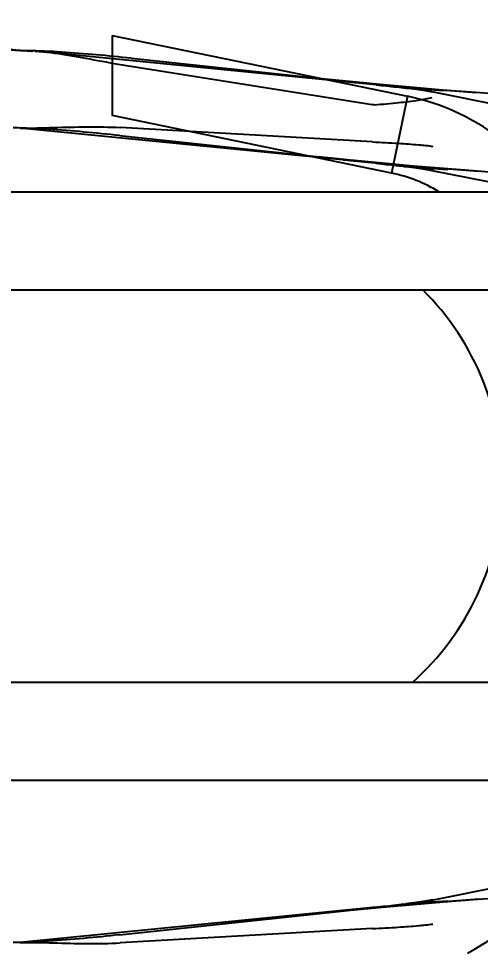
# Model space of a CAD drawing. Header units: millimetres. Extents: x 395 to 3386, y 0 to 2798.
# Drawn here: x 1308.51 to 1317.92, y 1247.86 to 1267.05 of the extents above; entities that cross this region are included whole.
import ezdxf

# ---------------------------------------------------------------- set-up
doc = ezdxf.new("R2010")
doc.units = ezdxf.units.MM
doc.header["$LTSCALE"] = 217.8
doc.header["$PDMODE"] = 3
doc.header["$PDSIZE"] = 8
doc.layers.get('0').update_dxf_attribs({"linetype": 'CONTINUOUS'})
doc.layers.get('Defpoints').update_dxf_attribs({"linetype": 'CONTINUOUS'})
doc.layers.add('MIXEDCOLOR', color=7, linetype='CONTINUOUS')
doc.styles.get("Standard").update_dxf_attribs({"font": 'taile.ttf'})
doc.dimstyles.new('DIMSTYLE_4', dxfattribs={"dimtxt": 23.333333, "dimasz": 23.333333, "dimexe": 1.5, "dimexo": 1, "dimgap": 0.875, "dimtad": 1, "dimdec": 0, "dimdsep": 46, "dimtxsty": 'Standard', "dimblk": '_FILLED', "dimblk1": '_FILLED', "dimblk2": '_FILLED', "dimcen": 0.09, "dimazin": 2, "dimtp": 0.01, "dimtm": 0.01, "dimtfac": 1, "dimtdec": 0, "dimtofl": 0, "dimtmove": 0, "dimatfit": 3, "dimldrblk": '_FILLED', "dimfxl": 1, "dimtolj": 1, "dimarcsym": 0})

# ---------------------------------------------------------------- blocks, each defined once
blk = doc.blocks.new('_FILLED')
at = {"color": 0, "linetype": 'ByBlock'}
blk.add_solid([(0, 0), (-1, 0.21429), (-1, -0.21429)], dxfattribs=at)
blk = doc.blocks.new('*D120')
at = {"color": 0, "linetype": 'Continuous', "lineweight": -2}
for p, q in [((1215.728, 1281.82), (1737.535, 1281.82)), ((1736.035, 230.853), (1736.035, 1258.486)), ((1401.94, 207.52), (1737.535, 207.52))]:
    blk.add_line(p, q, dxfattribs=at)
at = {"layer": 'Defpoints', "color": 0}
for p in [(1214.728, 1281.82), (1736.035, 1281.82), (1400.94, 207.52)]:
    blk.add_point(p, dxfattribs=at)
at = {"color": 0, "linetype": 'ByBlock', "lineweight": -2, "xscale": 23.3333333333, "yscale": 23.3333333333, "zscale": 23.3333333333}
for p, rotation in [((1736.035, 1281.82), 90), ((1736.035, 207.52), 270)]:
    blk.add_blockref('_FILLED', p, dxfattribs=dict(at, rotation=rotation))
at = {"color": 0, "insert": (1704.049, 746.045), "char_height": 23.3333, "attachment_point": 2, "rotation": 90, "line_spacing_factor": 0.9}
blk.add_mtext('\\A1;1074', dxfattribs=at)

msp = doc.modelspace()

# ---------------------------------------------------------------- linework, layer by layer
at = {"linetype": 'Continuous'}
for p, q in [((1310.4139, 1266.7067), (1310.4143, 1265.073)), ((1310.4139, 1266.7067), (1316.4317, 1265.467)), ((1316.4429, 1265.6313), (1316.4093, 1265.6336)), ((1316.4178, 1265.6325), (1316.6216, 1265.6191)), ((1316.6216, 1265.6191), (1316.4429, 1265.6313)), ((1316.4319, 1265.467), (1316.1112, 1263.8995)), ((1316.1111, 1263.8995), (1310.4143, 1265.073)), ((1316.7025, 1264.0137), (1316.4017, 1264.0342)), ((1316.4141, 1264.0326), (1316.7025, 1264.0137)), ((1096.3711, 1263.5196), (1320.3711, 1263.5196)), ((1097.7177, 1261.5196), (1320.2531, 1261.5196)), ((1329.091, 1253.5196), (1101.7147, 1253.5196)), ((1327.491, 1251.5196), (1098.1897, 1251.5196))]:
    msp.add_line(p, q, dxfattribs=at)
for centre, radius, start, end in [((1316.5797, 1266.9374), 1.3149, 262.55184, 262.92685), ((1315.5148, 1260.9593), 4.6, 33.82927, 78.50216), ((1316.5854, 1265.4288), 1.4067, 262.49509, 263.00308), ((1315.5148, 1260.9593), 3, 58.63963, 78.53593), ((1312.8711, 1257.6196), 5.5, 311.7765, 45.20673), ((1312.951, 1256.3967), 9.6271, 299.24999, 316.68106)]:
    msp.add_arc(centre, radius, start, end, dxfattribs=at)
at = {"layer": 'MIXEDCOLOR', "linetype": 'Continuous'}
for p, q in [((1315.7945, 1265.7006), (1308.8448, 1266.3867)), ((1309.4037, 1266.3315), (1309.128, 1266.3609)), ((1310.8048, 1266.241), (1315.7541, 1265.7116)), ((1315.7176, 1265.2952), (1310.7908, 1266.0777)), ((1316.377, 1265.6368), (1317.1789, 1265.582)), ((1316.377, 1265.6368), (1316.4106, 1265.6323)), ((1317.1789, 1265.582), (1316.4106, 1265.6323)), ((1316.6221, 1265.619), (1316.4159, 1265.6327)), ((1319.2588, 1265.0908), (1316.934, 1265.5557)), ((1315.7933, 1264.1009), (1308.5394, 1264.8191)), ((1315.7202, 1264.5375), (1310.5759, 1264.8306)), ((1310.5614, 1264.6667), (1315.7186, 1264.1154)), ((1316.3602, 1264.0381), (1317.26, 1263.9766)), ((1316.3602, 1264.0381), (1316.3986, 1264.033)), ((1317.26, 1263.9766), (1316.3986, 1264.0329)), ((1316.7031, 1264.0136), (1316.4113, 1264.033)), ((1316.9307, 1263.9563), (1319.2588, 1263.4908)), ((1316.9308, 1249.0829), (1319.2587, 1249.5485)), ((1315.7934, 1248.9383), (1308.5395, 1248.2201)), ((1310.5613, 1248.3725), (1315.7185, 1248.9238)), ((1316.3601, 1249.0011), (1317.2599, 1249.0626)), ((1316.3601, 1249.0011), (1316.3986, 1249.0063)), ((1317.2599, 1249.0626), (1316.3985, 1249.0063)), ((1316.7032, 1249.0256), (1316.4114, 1249.0063)), ((1315.7203, 1248.5018), (1310.5761, 1248.2086))]:
    msp.add_line(p, q, dxfattribs=at)
for points in [[(1318.2933, 1265.5078), (1317.7281, 1265.5481), (1317.1486, 1265.5933), (1316.5541, 1265.6436), (1315.9449, 1265.6991), (1315.3217, 1265.7599), (1314.6841, 1265.8261)], [(1317.8251, 1265.539), (1317.4099, 1265.5683), (1316.9867, 1265.6005), (1316.5552, 1265.6354), (1316.1156, 1265.6733), (1315.6681, 1265.7142), (1315.2128, 1265.758)], [(1315.7527, 1265.2937), (1315.7487, 1265.2935), (1315.7448, 1265.2933), (1315.7409, 1265.2933), (1315.737, 1265.2934), (1315.7331, 1265.2935), (1315.7292, 1265.2938), (1315.7253, 1265.2942), (1315.7215, 1265.2946), (1315.7176, 1265.2952)], [(1318.3581, 1263.9034), (1317.7715, 1263.9453), (1317.1699, 1263.9922), (1316.5527, 1264.0444), (1315.9202, 1264.102), (1315.2729, 1264.1651), (1314.6107, 1264.2338)], [(1317.8888, 1263.9347), (1317.4521, 1263.9656), (1317.0068, 1263.9994), (1316.5527, 1264.0363), (1316.09, 1264.0763), (1315.619, 1264.1194), (1315.1394, 1264.1656)], [(1314.6106, 1248.8054), (1315.2728, 1248.8741), (1315.9201, 1248.9372), (1316.5526, 1248.9948), (1317.1698, 1249.0471), (1317.7714, 1249.094), (1318.358, 1249.1358)], [(1315.1395, 1248.8736), (1315.619, 1248.9199), (1316.0901, 1248.963), (1316.5528, 1249.0029), (1317.0069, 1249.0398), (1317.4522, 1249.0736), (1317.8889, 1249.1045)]]:
    msp.add_lwpolyline(points, dxfattribs=at)
for points, knots in [([(1308.2692, 1266.4282), (1308.313, 1266.422), (1308.403, 1266.4116), (1308.542, 1266.4014), (1308.6371, 1266.398), (1308.6858, 1266.3972)], [0, 0, 0, 0, 0.3174963, 0.6505212, 1, 1, 1, 1]), ([(1308.6793, 1266.3925), (1308.6347, 1266.3938), (1308.5476, 1266.3977), (1308.42, 1266.408), (1308.3371, 1266.4179), (1308.2966, 1266.4236)], [0, 0, 0, 0, 0.3480202, 0.6810948, 1, 1, 1, 1]), ([(1310.8022, 1266.2413), (1310.5653, 1266.2666), (1310.0925, 1266.3145), (1309.3871, 1266.3715), (1308.9181, 1266.3931), (1308.6858, 1266.3972)], [0, 0, 0, 0, 0.3367005, 0.671638, 1, 1, 1, 1]), ([(1308.8448, 1266.3867), (1309.0551, 1266.3729), (1309.483, 1266.3187), (1310.1277, 1266.1967), (1310.5655, 1266.1135), (1310.7885, 1266.0781)], [0, 0, 0, 0, 0.3211705, 0.6559714, 1, 1, 1, 1]), ([(1316.377, 1265.6368), (1316.3101, 1265.6465), (1316.1736, 1265.6645), (1315.9658, 1265.6887), (1315.8251, 1265.704), (1315.754, 1265.7116)], [0, 0, 0, 0, 0.3232799, 0.658016, 1, 1, 1, 1]), ([(1315.7945, 1265.7006), (1315.8651, 1265.6936), (1316.0043, 1265.6797), (1316.2101, 1265.658), (1316.3451, 1265.6419), (1316.4116, 1265.6333)], [0, 0, 0, 0, 0.3426473, 0.6761625, 1, 1, 1, 1]), ([(1316.934, 1265.5557), (1316.8893, 1265.5648), (1316.7872, 1265.5821), (1316.6083, 1265.6085), (1316.4741, 1265.6254), (1316.3975, 1265.635)], [0, 0, 0, 0, 0.2523113, 0.5728734, 1, 1, 1, 1]), ([(1316.9414, 1265.5542), (1316.8933, 1265.5638), (1316.7855, 1265.5821), (1316.6084, 1265.6074), (1316.4796, 1265.6238), (1316.4106, 1265.6323)], [0, 0, 0, 0, 0.2738391, 0.6114602, 1, 1, 1, 1]), ([(1315.7525, 1265.2937), (1315.9215, 1265.3069), (1316.2249, 1265.3334), (1316.6208, 1265.3814), (1316.8473, 1265.4202), (1316.9389, 1265.4433)], [0, 0, 0, 0, 0.4249378, 0.7632093, 1, 1, 1, 1]), ([(1310.5631, 1264.6665), (1310.3216, 1264.6923), (1309.8386, 1264.7412), (1309.1169, 1264.799), (1308.6362, 1264.8206), (1308.3977, 1264.8245)], [0, 0, 0, 0, 0.3355691, 0.6704945, 1, 1, 1, 1]), ([(1308.5394, 1264.8191), (1308.7641, 1264.8184), (1309.217, 1264.8298), (1309.8963, 1264.8497), (1310.3516, 1264.8434), (1310.5779, 1264.8305)], [0, 0, 0, 0, 0.3306144, 0.6664466, 1, 1, 1, 1]), ([(1315.723, 1264.5373), (1315.8978, 1264.5298), (1316.2114, 1264.5131), (1316.6207, 1264.4847), (1316.8548, 1264.4606), (1316.9502, 1264.4469)], [0, 0, 0, 0, 0.4265286, 0.7652145, 1, 1, 1, 1]), ([(1316.3602, 1264.0381), (1316.2911, 1264.0482), (1316.1505, 1264.0668), (1315.9367, 1264.0918), (1315.7921, 1264.1075), (1315.7191, 1264.1153)], [0, 0, 0, 0, 0.3241827, 0.6589311, 1, 1, 1, 1]), ([(1315.7933, 1264.1009), (1315.863, 1264.094), (1316.0006, 1264.0802), (1316.2046, 1264.0585), (1316.3388, 1264.0425), (1316.4051, 1264.0338)], [0, 0, 0, 0, 0.3412813, 0.6741915, 1, 1, 1, 1]), ([(1316.9508, 1263.9523), (1316.9013, 1263.9622), (1316.7898, 1263.9811), (1316.6056, 1264.0073), (1316.4711, 1264.0242), (1316.3986, 1264.033)], [0, 0, 0, 0, 0.2714439, 0.6079018, 1, 1, 1, 1]), ([(1316.4113, 1264.033), (1316.4797, 1264.0246), (1316.6062, 1264.0084), (1316.7794, 1263.9835), (1316.8841, 1263.9657), (1316.9307, 1263.9563)], [0, 0, 0, 0, 0.3937654, 0.7282274, 1, 1, 1, 1]), ([(1316.9508, 1249.0869), (1316.9012, 1249.077), (1316.7897, 1249.0581), (1316.6055, 1249.0319), (1316.471, 1249.015), (1316.3985, 1249.0063)], [0, 0, 0, 0, 0.2714447, 0.6079026, 1, 1, 1, 1]), ([(1316.4114, 1249.0063), (1316.4798, 1249.0146), (1316.6063, 1249.0308), (1316.7795, 1249.0557), (1316.8842, 1249.0736), (1316.9308, 1249.0829)], [0, 0, 0, 0, 0.3937662, 0.7282283, 1, 1, 1, 1]), ([(1316.3601, 1249.0011), (1316.2911, 1248.991), (1316.1504, 1248.9724), (1315.9366, 1248.9474), (1315.792, 1248.9317), (1315.719, 1248.9239)], [0, 0, 0, 0, 0.324183, 0.6589313, 1, 1, 1, 1]), ([(1315.7934, 1248.9383), (1315.8631, 1248.9452), (1316.0007, 1248.959), (1316.2047, 1248.9807), (1316.3389, 1248.9967), (1316.4052, 1249.0055)], [0, 0, 0, 0, 0.3412816, 0.6741918, 1, 1, 1, 1]), ([(1315.7231, 1248.5019), (1315.8979, 1248.5094), (1316.2115, 1248.5261), (1316.6208, 1248.5545), (1316.8549, 1248.5787), (1316.9503, 1248.5923)], [0, 0, 0, 0, 0.4265296, 0.7652155, 1, 1, 1, 1]), ([(1310.563, 1248.3727), (1310.3214, 1248.3469), (1309.8385, 1248.298), (1309.1168, 1248.2402), (1308.6361, 1248.2186), (1308.3976, 1248.2148)], [0, 0, 0, 0, 0.3355689, 0.6704943, 1, 1, 1, 1]), ([(1308.5395, 1248.2201), (1308.7642, 1248.2209), (1309.2171, 1248.2094), (1309.8964, 1248.1895), (1310.3517, 1248.1958), (1310.578, 1248.2087)], [0, 0, 0, 0, 0.3306141, 0.6664464, 1, 1, 1, 1])]:
    msp.add_open_spline(points, degree=3, knots=knots, dxfattribs=at)
msp.add_open_spline([(1308.6793, 1266.3925), (1308.7158, 1266.3915), (1308.7523, 1266.3904), (1308.7889, 1266.3889)], degree=3, dxfattribs=at)

# ---------------------------------------------------------------- dimensions: what is measured, and where the dimension line sits
at = {"linetype": 'Continuous'}
dim = msp.add_linear_dim(base=(1736.0349, 1281.8196), p1=(1400.9404, 207.5196), p2=(1214.7283, 1281.8196), angle=90, dimstyle='DIMSTYLE_4', dxfattribs=at)
dim.commit()
dim.dimension.update_dxf_attribs({"geometry": '*D120', "text_midpoint": (1736.0349, 746.0452), "dimtype": 160})

doc.saveas('drawing.dxf')
